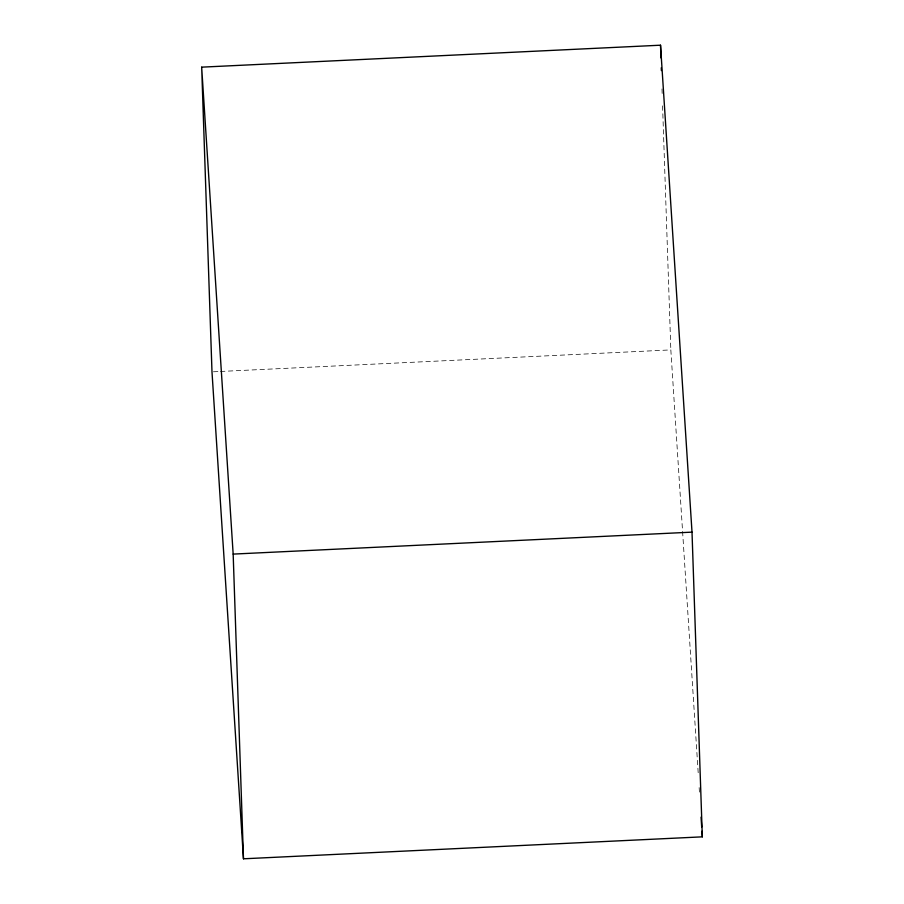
<?xml version="1.0" encoding="UTF-8"?>
<svg xmlns="http://www.w3.org/2000/svg" width="904" height="904" viewBox="0 0 904 904"><rect width="100%" height="100%" fill="white"/><g stroke="black" fill="none" stroke-linecap="round" stroke-linejoin="round"><path stroke-width="0.68" stroke-dasharray="4.52 3.39" d="M213.4 371.793L219.028 371.533M220.44 371.465L670.836 349.904L698.329 774.92M699.142 787.587L699.504 793.215M661.999 88.931L662.191 94.57M662.575 105.858L670.836 349.904"/><path stroke-width="1.36" d="M201.671 67.156L660.519 45.2L692.012 532.14L702.329 836.844L243.481 858.8L211.988 371.86L201.671 67.156L233.164 554.096L243.481 858.8M233.164 554.096L692.012 532.14M701.052 817.137L701.696 826.99M701.967 831.217L702.329 836.844M660.519 45.2L660.948 57.901M661.287 67.766L661.378 70.591"/></g></svg>
